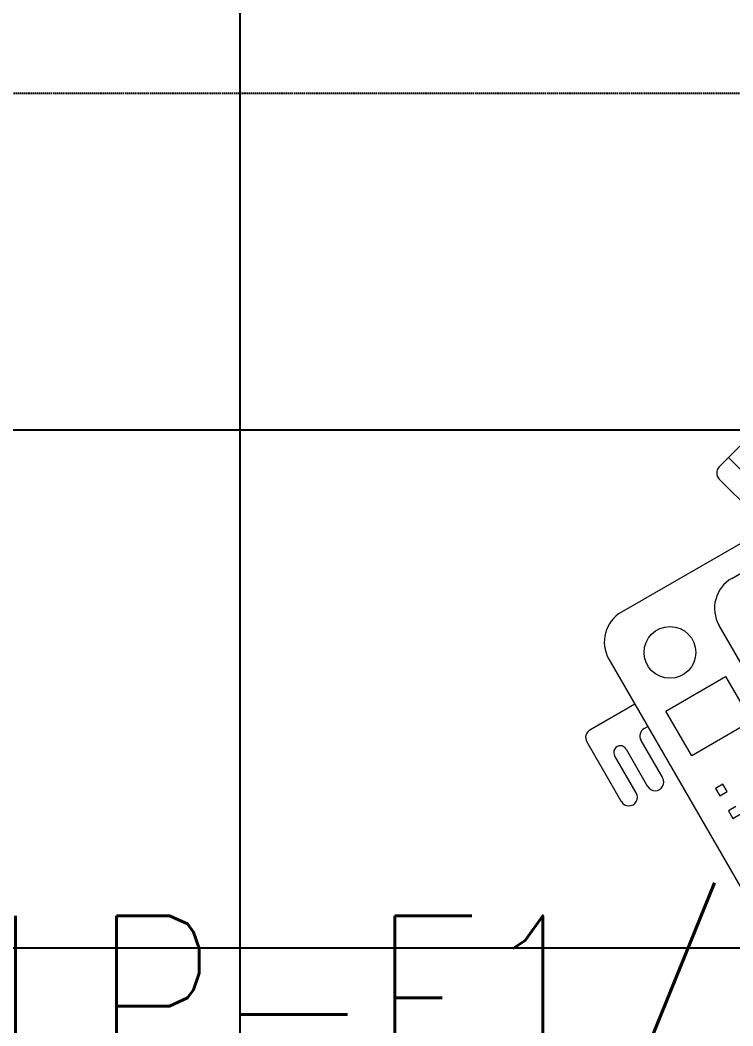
# Model space of a CAD drawing. Extents: x -12260 to 57327, y -29287 to 19916.
# Drawn here: x 26161 to 26986, y 6220 to 7384 of the extents above; entities that cross this region are included whole.
import ezdxf
from ezdxf import colors
from ezdxf.entities.mleader import LeaderData, LeaderLine
from ezdxf.math import Vec2, Vec3

# ---------------------------------------------------------------- set-up
doc = ezdxf.new("R2010")
doc.units = 0
doc.header["$LTSCALE"] = 0.25
doc.linetypes.add('DASHDOT', pattern=[25.4, 12.7, -6.35, 0, -6.35])
doc.linetypes.add('HIDDEN', pattern=[9.525, 6.35, -3.175])
doc.layers.add('01-First Floor-FUR$0$FALSE CEILING', color=251, linetype='Continuous')
for name, color, linetype, lineweight in [('01-First Floor-FUR$0$LOADING', 253, 'Continuous', 5), ('E-LITE-CIRC @ 100', 6, 'Continuous', 25), ('E-LITE-CLNG-CNDT', 6, 'DASHDOT', 35), ('E-POWR-FLOR-CNDT', 6, 'HIDDEN', 25)]:
    doc.layers.add(name, color=color, linetype=linetype, lineweight=lineweight)
doc.styles.add('DC_SIMPLEX', font='SIMPLEX.shx', dxfattribs={"width": 0.7})

# ---------------------------------------------------------------- blocks, each defined once
blk = doc.blocks.new('01-First Floor-FUR$0$D.121.03.06')
at = {"layer": '01-First Floor-FUR$0$LOADING'}
for p, q in [((285855.5, 6730), (285360.6, 6235)), ((285609.3, 6271.1), (285236.9, 6056.1)), ((285360.6, 6235), (285350, 6224.4)), ((285413.6, 6182), (285360.6, 6235)), ((285360.6, 6235), (285413.6, 6182)), ((285364.5, 6095.1), (285598.3, 6230.1)), ((285350, 6210.2), (285388.9, 6171.3)), ((285434.8, 5893.3), (285349.8, 6040.5)), ((285222.2, 6001.5), (285382.2, 5724.4)), ((285288.1, 5941.5), (285357.4, 5981.5)), ((285357.4, 5981.5), (285387.4, 5929.6)), ((285252.2, 5949.5), (285200.3, 5919.5)), ((285318.1, 5889.6), (285288.1, 5941.5)), ((285387.4, 5929.6), (285318.1, 5889.6)), ((285263.1, 5921.2), (285267.2, 5923.5)), ((285284.5, 5864.2), (285259.5, 5907.5)), ((285196.6, 5905.9), (285236.6, 5836.6)), ((285242.1, 5897.5), (285267.1, 5854.2)), ((285253.9, 5846.6), (285228.9, 5889.9)), ((285354.3, 5856.9), (285345.6, 5851.9)), ((285345.6, 5851.9), (285350.6, 5843.2)), ((285350.6, 5843.2), (285359.3, 5848.2)), ((285359.3, 5848.2), (285354.3, 5856.9)), ((285369.3, 5830.9), (285360.6, 5825.9)), ((285360.6, 5825.9), (285365.6, 5817.2)), ((285365.6, 5817.2), (285374.3, 5822.2))]:
    blk.add_line(p, q, dxfattribs=at)
blk.add_circle((285292.9, 6009.4), 30, dxfattribs=at)
for centre, radius, start, end in [((285357, 6217.3), 10, 135, 225), ((285384.5, 6060.5), 40, 120, 210), ((285256.9, 6021.5), 40, 120, 210), ((285205.3, 5910.9), 10, 120, 210), ((285268.1, 5912.5), 10, 120, 210), ((285235.5, 5893.7), 7.62, 30, 210), ((285275.8, 5859.2), 10, 210, 30), ((285245.3, 5841.6), 10, 210, 30)]:
    blk.add_arc(centre, radius, start, end, dxfattribs=at)
blk = doc.blocks.new('01-First Floor-FUR')
at = {"layer": '01-First Floor-FUR$0$FALSE CEILING', "linetype": 'Continuous'}
for p, q in [((26415.6, 5110), (26415.6, 8610)), ((25215.6, 6910), (29215.6, 6910)), ((25215.6, 6310), (29215.6, 6310))]:
    blk.add_line(p, q, dxfattribs=at)
at = {"layer": '01-First Floor-FUR$0$LOADING'}
blk.add_blockref('01-First Floor-FUR$0$D.121.03.06', (-258379.8, 642.7, -0.1), dxfattribs=at)
blk.add_blockref('01-First Floor-FUR$0$D.121.03.06', (-258379.8, 642.7, -0.1), dxfattribs=at)
blk = doc.blocks.new('ARR0W')
at = {"color": 45}
blk.add_ellipse((0, 0), major_axis=(0.4, 0), ratio=0.4, dxfattribs=at)
at = {"color": 45, "ltscale": 0.5}
blk.add_solid([(-1.4, 0.1667), (-0.4, 0), (-1.4, -0.1667)], dxfattribs=at)

msp = doc.modelspace()

# ---------------------------------------------------------------- linework, layer by layer
at = {"layer": 'E-POWR-FLOR-CNDT'}
msp.add_lwpolyline([(25339.3, 7176.3), (25463.1, 7300), (28364.8, 7300, 0.414214), (28464.8, 7400), (28464.8, 8362.5), (28588.5, 8486.3)], format="xyb", dxfattribs=at)

# ---------------------------------------------------------------- block references
at = {"layer": 'E-LITE-CLNG-CNDT'}
msp.add_blockref('01-First Floor-FUR', (0, 0), dxfattribs=at)

# ---------------------------------------------------------------- leaders
at = {"layer": 'E-LITE-CIRC @ 100'}
ml = msp.add_multileader_mtext('Standard', dxfattribs=at)
ml.set_content('{\\Fdc_el_romans|c0;\\W0.8;TO\\Fromans|c0; \\Fsimplex|c0;LP-F1/S11}', color=256, style='DC_SIMPLEX')
ml.set_leader_properties()
ml.set_arrow_properties(name='ARR0W')
ml.build(insert=Vec2(0, 0))
ml.multileader.update_dxf_attribs({"dogleg_length": 200, "arrow_head_size": 140, "scale": 100})
ctx = ml.context
ctx.base_point, ctx.scale, ctx.char_height, ctx.arrow_head_size, ctx.landing_gap_size, ctx.plane_origin, ctx.plane_x_axis, ctx.plane_y_axis = Vec3(25581.4, 6213.8), 100, 200, 140, 140, Vec3(45562.9, 3755.1), Vec3(1, 0.000001, 0), Vec3(-0.000001, 1, 0)
notes = []
notes.append((ctx, [(0, (1, 1, 0), (25472.6, 6213.8), (1, 0.000001, 0), 108.8, [(0, [(24924.3, 6739.9)], 0, [])])]))
ctx.mtext.insert, ctx.mtext.text_direction, ctx.mtext.rotation, ctx.mtext.flow_direction = Vec3(25721.4, 6347.1), Vec3(1, 0.000001, 0), 0.000001, 5
for ctx, leaders in notes:
    for number, flags, end, landing, length, lines in leaders:
        leader = LeaderData()
        leader.index, (leader.has_last_leader_line, leader.has_dogleg_vector, leader.attachment_direction) = number, flags
        leader.last_leader_point, leader.dogleg_vector, leader.dogleg_length = Vec3(end), Vec3(landing), length
        for number, points, colour, breaks in lines:
            line = LeaderLine()
            line.index, line.vertices, line.color, line.breaks = number, Vec3.list(points), colors.encode_raw_color(colour), breaks
            leader.lines.append(line)
        ctx.leaders.append(leader)

doc.saveas('drawing.dxf')
